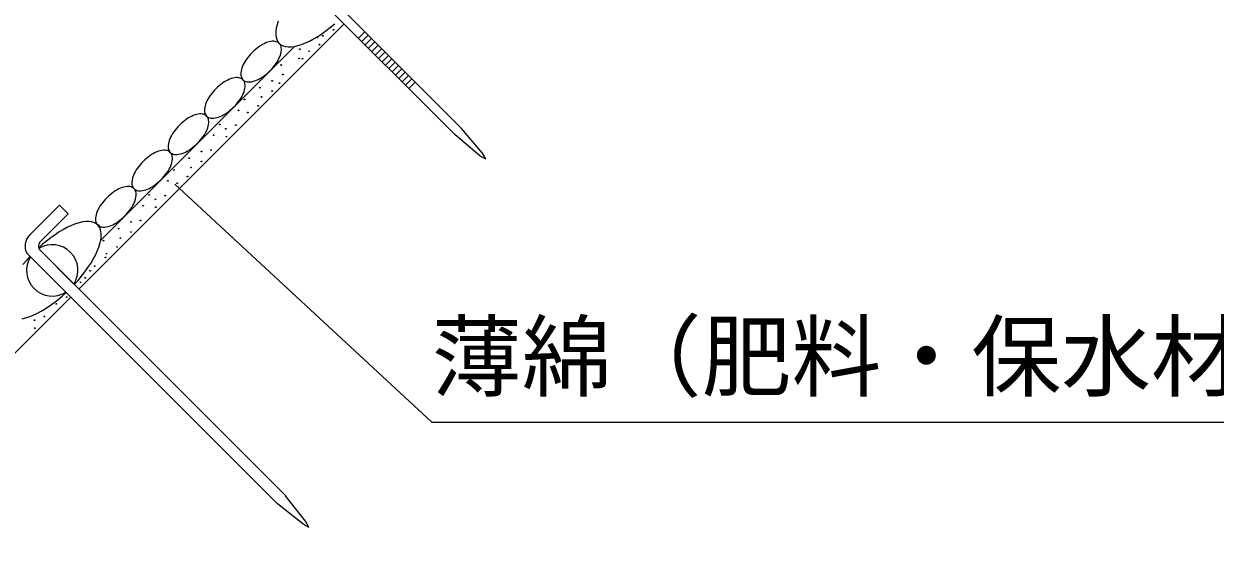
# Model space of a CAD drawing. Units: millimetres, scale not verified. Extents: x 200 to 8204, y 200 to 5825.
# Drawn here: x 2244 to 3171, y 2795 to 3214 of the extents above; entities that cross this region are included whole.
import ezdxf
from ezdxf.enums import TextEntityAlignment as Align

# ---------------------------------------------------------------- set-up
doc = ezdxf.new("R2010")
doc.units = ezdxf.units.MM
doc.header["$LTSCALE"] = 20
for name, color, linetype, lineweight in [('C-STR', 7, 'Continuous', 25), ('C-STR-DIM', 1, 'Continuous', 13), ('C-STR-HTXT', 1, 'Continuous', 13), ('C-TTL-LINE', 7, 'Continuous', 13)]:
    doc.layers.add(name, color=color, linetype=linetype, lineweight=lineweight)
doc.styles.add('ＭＳ ゴシック', font='')
doc.styles.get('ＭＳ ゴシック').set_extended_font_data('MS Gothic')

msp = doc.modelspace()

# ---------------------------------------------------------------- linework, layer by layer
at = {"layer": 'C-STR'}
for p, q in [((2459.58, 3247.56), (2579.62, 3127.59)), ((2464.52, 3252.51), (2584.56, 3132.54)), ((2286.55, 3007.44), (2493.13, 3214.02)), ((2504.25, 3202.91), (2509.2, 3207.86)), ((2506.87, 3200.29), (2511.82, 3205.24)), ((2509.49, 3197.67), (2514.44, 3202.62)), ((2303.48, 3045.59), (2454.38, 3196.48)), ((2442.57, 3198.82), (2442.5, 3198.87)), ((2449.64, 3191.74), (2449.64, 3191.75)), ((2512.11, 3195.06), (2517.06, 3200.01)), ((2514.73, 3192.44), (2519.68, 3197.39)), ((2517.35, 3189.82), (2522.3, 3194.77)), ((2519.97, 3187.21), (2524.92, 3192.15)), ((2522.59, 3184.59), (2527.53, 3189.54)), ((2525.2, 3181.97), (2530.15, 3186.92)), ((2527.82, 3179.35), (2532.77, 3184.3)), ((2530.44, 3176.74), (2535.39, 3181.69)), ((2533.06, 3174.12), (2538.01, 3179.07)), ((2535.68, 3171.5), (2540.63, 3176.45)), ((2538.3, 3168.88), (2543.25, 3173.83)), ((2540.92, 3166.27), (2545.87, 3171.22)), ((2543.54, 3163.65), (2548.48, 3168.6)), ((2598.71, 3111.33), (2579.62, 3127.59)), ((2600.83, 3113.46), (2584.56, 3132.54)), ((2598.71, 3111.33), (2603.31, 3108.86)), ((2603.31, 3108.86), (2600.83, 3113.46)), ((2248.04, 3049.52), (2271.34, 3072.82)), ((2278.13, 3066.02), (2271.34, 3072.82)), ((2278.13, 3066.02), (2256.88, 3044.77)), ((2302.25, 3057.4), (2301.15, 3056.03)), ((2246.17, 3035.09), (2441.13, 2840.14)), ((2256.58, 3037.42), (2447.63, 2846.37)), ((2073.82, 2794.71), (2280.19, 3001.08)), ((2460.93, 2824.58), (2441.13, 2840.14)), ((2463.05, 2826.7), (2447.5, 2846.5)), ((2460.93, 2824.58), (2465.53, 2822.1)), ((2465.53, 2822.1), (2463.05, 2826.7))]:
    msp.add_line(p, q, dxfattribs=at)
for points in [[(2441.75, 3216.18), (2440.85, 3213.32), (2440.24, 3210.63), (2439.91, 3208.11), (2439.87, 3205.79), (2440.11, 3203.68), (2440.65, 3201.81), (2441.47, 3200.18), (2442.57, 3198.82), (2443.94, 3197.72), (2445.56, 3196.9), (2447.43, 3196.36), (2449.54, 3196.11), (2451.86, 3196.15), (2454.38, 3196.48), (2457.08, 3197.1), (2459.93, 3198), (2462.93, 3199.17), (2466.03, 3200.61), (2469.23, 3202.31), (2472.5, 3204.25), (2475.8, 3206.41), (2479.12, 3208.79), (2482.43, 3211.36), (2485.71, 3214.11)], [(2442.57, 3198.82), (2441.9, 3199.38), (2441.13, 3199.83), (2440.26, 3200.17), (2439.3, 3200.38), (2438.26, 3200.48), (2437.14, 3200.46), (2435.96, 3200.32), (2434.72, 3200.05), (2433.43, 3199.68), (2432.1, 3199.18), (2430.75, 3198.58), (2429.38, 3197.87), (2428, 3197.06), (2426.62, 3196.16), (2425.26, 3195.17), (2423.92, 3194.09), (2422.62, 3192.95), (2421.36, 3191.75), (2420.15, 3190.49), (2419.01, 3189.18), (2417.94, 3187.85), (2416.95, 3186.48), (2416.04, 3185.11), (2415.23, 3183.73), (2414.52, 3182.36), (2413.92, 3181), (2413.43, 3179.68), (2413.05, 3178.39), (2412.79, 3177.15), (2412.64, 3175.96), (2412.62, 3174.85), (2412.72, 3173.8), (2412.94, 3172.85), (2413.27, 3171.98), (2413.72, 3171.2), (2414.29, 3170.53), (2414.96, 3169.97), (2415.73, 3169.52), (2416.6, 3169.18), (2417.56, 3168.97), (2418.6, 3168.87), (2419.72, 3168.89), (2420.9, 3169.03), (2422.14, 3169.3), (2423.43, 3169.68), (2424.75, 3170.17), (2426.11, 3170.77), (2427.48, 3171.48), (2428.86, 3172.29), (2430.24, 3173.19), (2431.6, 3174.18), (2432.94, 3175.26), (2434.24, 3176.4), (2435.5, 3177.6), (2436.7, 3178.86), (2437.85, 3180.17), (2438.92, 3181.51), (2439.91, 3182.87), (2440.81, 3184.24), (2441.62, 3185.62), (2442.33, 3186.99), (2442.94, 3188.35), (2443.43, 3189.68), (2443.81, 3190.96), (2444.07, 3192.2), (2444.21, 3193.39), (2444.23, 3194.5), (2444.14, 3195.55), (2443.92, 3196.51), (2443.58, 3197.37), (2443.13, 3198.15)], [(2414.29, 3170.53), (2413.62, 3171.1), (2412.84, 3171.55), (2411.97, 3171.88), (2411.01, 3172.1), (2409.97, 3172.2), (2408.86, 3172.17), (2407.67, 3172.03), (2406.43, 3171.77), (2405.14, 3171.39), (2403.82, 3170.9), (2402.46, 3170.29), (2401.09, 3169.59), (2399.71, 3168.78), (2398.34, 3167.87), (2396.97, 3166.88), (2395.64, 3165.81), (2394.33, 3164.67), (2393.07, 3163.46), (2391.87, 3162.2), (2390.72, 3160.9), (2389.65, 3159.56), (2388.66, 3158.2), (2387.76, 3156.82), (2386.95, 3155.44), (2386.24, 3154.07), (2385.64, 3152.72), (2385.14, 3151.39), (2384.76, 3150.1), (2384.5, 3148.86), (2384.36, 3147.68), (2384.34, 3146.56), (2384.44, 3145.52), (2384.65, 3144.56), (2384.99, 3143.69), (2385.44, 3142.92), (2386, 3142.25), (2386.67, 3141.69), (2387.44, 3141.24), (2388.31, 3140.9), (2389.27, 3140.68), (2390.31, 3140.59), (2391.43, 3140.61), (2392.61, 3140.75), (2393.86, 3141.01), (2395.14, 3141.39), (2396.47, 3141.88), (2397.82, 3142.49), (2399.2, 3143.2), (2400.58, 3144.01), (2401.95, 3144.91), (2403.31, 3145.9), (2404.65, 3146.97), (2405.96, 3148.11), (2407.21, 3149.32), (2408.42, 3150.58), (2409.56, 3151.88), (2410.63, 3153.22), (2411.63, 3154.58), (2412.53, 3155.96), (2413.34, 3157.34), (2414.05, 3158.71), (2414.65, 3160.06), (2415.14, 3161.39), (2415.52, 3162.68), (2415.78, 3163.92), (2415.93, 3165.1), (2415.95, 3166.22), (2415.85, 3167.26), (2415.63, 3168.22), (2415.3, 3169.09), (2414.85, 3169.86)], [(2386, 3142.25), (2385.33, 3142.81), (2384.56, 3143.26), (2383.69, 3143.6), (2382.73, 3143.81), (2381.69, 3143.91), (2380.57, 3143.89), (2379.39, 3143.75), (2378.15, 3143.49), (2376.86, 3143.11), (2375.53, 3142.61), (2374.18, 3142.01), (2372.81, 3141.3), (2371.43, 3140.49), (2370.05, 3139.59), (2368.69, 3138.6), (2367.35, 3137.53), (2366.05, 3136.38), (2364.79, 3135.18), (2363.58, 3133.92), (2362.44, 3132.61), (2361.37, 3131.28), (2360.38, 3129.91), (2359.47, 3128.54), (2358.66, 3127.16), (2357.96, 3125.79), (2357.35, 3124.43), (2356.86, 3123.11), (2356.48, 3121.82), (2356.22, 3120.58), (2356.08, 3119.39), (2356.05, 3118.28), (2356.15, 3117.24), (2356.37, 3116.28), (2356.7, 3115.41), (2357.15, 3114.63), (2357.72, 3113.96), (2358.39, 3113.4), (2359.16, 3112.95), (2360.03, 3112.62), (2360.99, 3112.4), (2362.03, 3112.3), (2363.15, 3112.32), (2364.33, 3112.47), (2365.57, 3112.73), (2366.86, 3113.11), (2368.19, 3113.6), (2369.54, 3114.2), (2370.91, 3114.91), (2372.29, 3115.72), (2373.67, 3116.63), (2375.03, 3117.62), (2376.37, 3118.69), (2377.67, 3119.83), (2378.93, 3121.04), (2380.14, 3122.3), (2381.28, 3123.6), (2382.35, 3124.94), (2383.34, 3126.3), (2384.24, 3127.67), (2385.05, 3129.05), (2385.76, 3130.43), (2386.37, 3131.78), (2386.86, 3133.11), (2387.24, 3134.39), (2387.5, 3135.64), (2387.64, 3136.82), (2387.66, 3137.94), (2387.57, 3138.98), (2387.35, 3139.94), (2387.01, 3140.81), (2386.56, 3141.58)], [(2357.72, 3113.96), (2357.05, 3114.53), (2356.27, 3114.98), (2355.41, 3115.31), (2354.45, 3115.53), (2353.4, 3115.63), (2352.29, 3115.61), (2351.1, 3115.46), (2349.86, 3115.2), (2348.58, 3114.82), (2347.25, 3114.33), (2345.89, 3113.73), (2344.52, 3113.02), (2343.14, 3112.21), (2341.77, 3111.3), (2340.41, 3110.31), (2339.07, 3109.24), (2337.76, 3108.1), (2336.5, 3106.89), (2335.3, 3105.63), (2334.16, 3104.33), (2333.08, 3102.99), (2332.09, 3101.63), (2331.19, 3100.25), (2330.38, 3098.88), (2329.67, 3097.5), (2329.07, 3096.15), (2328.58, 3094.82), (2328.2, 3093.53), (2327.93, 3092.29), (2327.79, 3091.11), (2327.77, 3089.99), (2327.87, 3088.95), (2328.08, 3087.99), (2328.42, 3087.12), (2328.87, 3086.35), (2329.43, 3085.68), (2330.1, 3085.12), (2330.88, 3084.67), (2331.74, 3084.33), (2332.7, 3084.11), (2333.75, 3084.02), (2334.86, 3084.04), (2336.05, 3084.18), (2337.29, 3084.44), (2338.58, 3084.82), (2339.9, 3085.32), (2341.26, 3085.92), (2342.63, 3086.63), (2344.01, 3087.44), (2345.38, 3088.34), (2346.74, 3089.33), (2348.08, 3090.4), (2349.39, 3091.55), (2350.65, 3092.75), (2351.85, 3094.01), (2352.99, 3095.31), (2354.07, 3096.65), (2355.06, 3098.01), (2355.96, 3099.39), (2356.77, 3100.77), (2357.48, 3102.14), (2358.08, 3103.5), (2358.58, 3104.82), (2358.95, 3106.11), (2359.22, 3107.35), (2359.36, 3108.53), (2359.38, 3109.65), (2359.28, 3110.69), (2359.07, 3111.65), (2358.73, 3112.52), (2358.28, 3113.29)], [(2329.43, 3085.68), (2328.76, 3086.24), (2327.99, 3086.69), (2327.12, 3087.03), (2326.16, 3087.25), (2325.12, 3087.34), (2324, 3087.32), (2322.82, 3087.18), (2321.58, 3086.92), (2320.29, 3086.54), (2318.96, 3086.05), (2317.61, 3085.44), (2316.24, 3084.73), (2314.86, 3083.92), (2313.48, 3083.02), (2312.12, 3082.03), (2310.78, 3080.96), (2309.48, 3079.81), (2308.22, 3078.61), (2307.01, 3077.35), (2305.87, 3076.05), (2304.8, 3074.71), (2303.81, 3073.35), (2302.91, 3071.97), (2302.1, 3070.59), (2301.39, 3069.22), (2300.78, 3067.86), (2300.29, 3066.54), (2299.91, 3065.25), (2299.65, 3064.01), (2299.51, 3062.83), (2299.49, 3061.71), (2299.58, 3060.67), (2299.8, 3059.71), (2300.14, 3058.84), (2300.59, 3058.07), (2301.15, 3057.4), (2301.82, 3056.83), (2302.59, 3056.38), (2303.46, 3056.05), (2304.42, 3055.83), (2305.46, 3055.73), (2306.58, 3055.76), (2307.76, 3055.9), (2309, 3056.16), (2310.29, 3056.54), (2311.62, 3057.03), (2312.97, 3057.63), (2314.34, 3058.34), (2315.72, 3059.15), (2317.1, 3060.06), (2318.46, 3061.05), (2319.8, 3062.12), (2321.1, 3063.26), (2322.36, 3064.47), (2323.57, 3065.73), (2324.71, 3067.03), (2325.78, 3068.37), (2326.77, 3069.73), (2327.68, 3071.11), (2328.49, 3072.49), (2329.19, 3073.86), (2329.8, 3075.21), (2330.29, 3076.54), (2330.67, 3077.83), (2330.93, 3079.07), (2331.07, 3080.25), (2331.1, 3081.37), (2331, 3082.41), (2330.78, 3083.37), (2330.45, 3084.24), (2330, 3085.01)], [(2301.15, 3057.4), (2299.78, 3058.49), (2298.16, 3059.31), (2296.28, 3059.85), (2294.18, 3060.1), (2291.86, 3060.06), (2289.34, 3059.73), (2286.64, 3059.11), (2283.79, 3058.21), (2280.79, 3057.04), (2277.69, 3055.6), (2274.49, 3053.9), (2271.22, 3051.97), (2267.92, 3049.8), (2264.6, 3047.42), (2261.28, 3044.85), (2258.01, 3042.11), (2255.28, 3039.66)], [(2282.96, 3011.03), (2285.86, 3014.25), (2288.6, 3017.53), (2291.17, 3020.84), (2293.55, 3024.17), (2295.72, 3027.47), (2297.66, 3030.74), (2299.35, 3033.93), (2300.79, 3037.04), (2301.97, 3040.03), (2302.87, 3042.89), (2303.48, 3045.59), (2303.81, 3048.11), (2303.85, 3050.43), (2303.6, 3052.53), (2303.07, 3054.4), (2302.25, 3056.03)], [(2248.43, 3032.84), (2245.73, 3029.83), (2242.98, 3026.55)], [(2242.25, 2984.35), (2244.94, 2984.97), (2247.8, 2985.87), (2250.79, 2987.04), (2253.9, 2988.48), (2257.1, 2990.18), (2260.36, 2992.12), (2263.67, 2994.28), (2266.99, 2996.66), (2270.3, 2999.23), (2273.58, 3001.97), (2276.59, 3004.68)]]:
    msp.add_lwpolyline(points, dxfattribs=at)
for centre in [(2484.7, 3209.49), (2472.16, 3203.42), (2476.43, 3204.79), (2458.52, 3194.38), (2465.73, 3192.7), (2473.8, 3197.89), (2443.98, 3181.99), (2458.12, 3187.09), (2460.54, 3186.95), (2445.29, 3174.68), (2427.41, 3164.38), (2436.98, 3169.66), (2442.66, 3167.78), (2415.52, 3155.07), (2428.72, 3157.08), (2436.98, 3161.78), (2410.8, 3146.67), (2418.01, 3144.99), (2426.09, 3150.18), (2396.2, 3135.74), (2408.73, 3135.14), (2391.47, 3127.34), (2401.02, 3132.28), (2401.36, 3126.15), (2372.46, 3109.43), (2382.03, 3114.71), (2389.4, 3115.81), (2360.57, 3100.12), (2373.77, 3102.13), (2382.03, 3106.83), (2355.85, 3091.72), (2363.06, 3090.04), (2371.14, 3095.23), (2341.25, 3080.79), (2353.78, 3080.19), (2336.52, 3072.39), (2346.07, 3077.33), (2346.41, 3071.21), (2317.51, 3054.48), (2327.08, 3059.76), (2327.09, 3051.88), (2334.45, 3060.86), (2305.62, 3045.17), (2318.82, 3047.18), (2308.11, 3035.09), (2316.19, 3040.28), (2298.83, 3025.24), (2307.22, 3032.02), (2291.46, 3016.26), (2295.27, 3021.67), (2287.9, 3012.69), (2277, 3001.09), (2268.93, 2995.9), (2251.93, 2983.19), (2259.64, 2986.05), (2252.27, 2977.07)]:
    msp.add_circle(centre, 0.3, dxfattribs=at)
for centre, radius, start, end in [((2256.72, 3041.06), 12.12, 135.74558, 209.52089), ((2260.11, 3040.95), 5, 130.32404, 225), ((2265.79, 3022.04), 20, 327.58509, 121.14998), ((2265.79, 3022.04), 20, 148.42137, 301.57863)]:
    msp.add_arc(centre, radius, start, end, dxfattribs=at)
at = {"layer": 'C-STR-HTXT'}
for q in [(2361.31, 3089.08), (3751.4, 2903.91)]:
    msp.add_line((2561.4, 2903.91), q, dxfattribs=at)
at = {"layer": 'C-TTL-LINE'}
for points in [[(2246.17, 3035.09), (2248.75, 3032.51, 0.78945), (2276.27, 3005)], [(2256.58, 3037.42), (2282.68, 3011.32, 0.79234), (2255.45, 3039.16, 0.1048)]]:
    msp.add_lwpolyline(points, format="xyb", close=True, dxfattribs=at)

# ---------------------------------------------------------------- texts
at = {"layer": 'C-STR-DIM', "color": 7, "style": 'ＭＳ ゴシック'}
msp.add_text('薄綿（肥料・保水材・土壌改良資材）', height=51.32, dxfattribs=at).set_placement((2561.4, 2913.91), align=Align.BOTTOM_LEFT)

doc.saveas('drawing.dxf')
